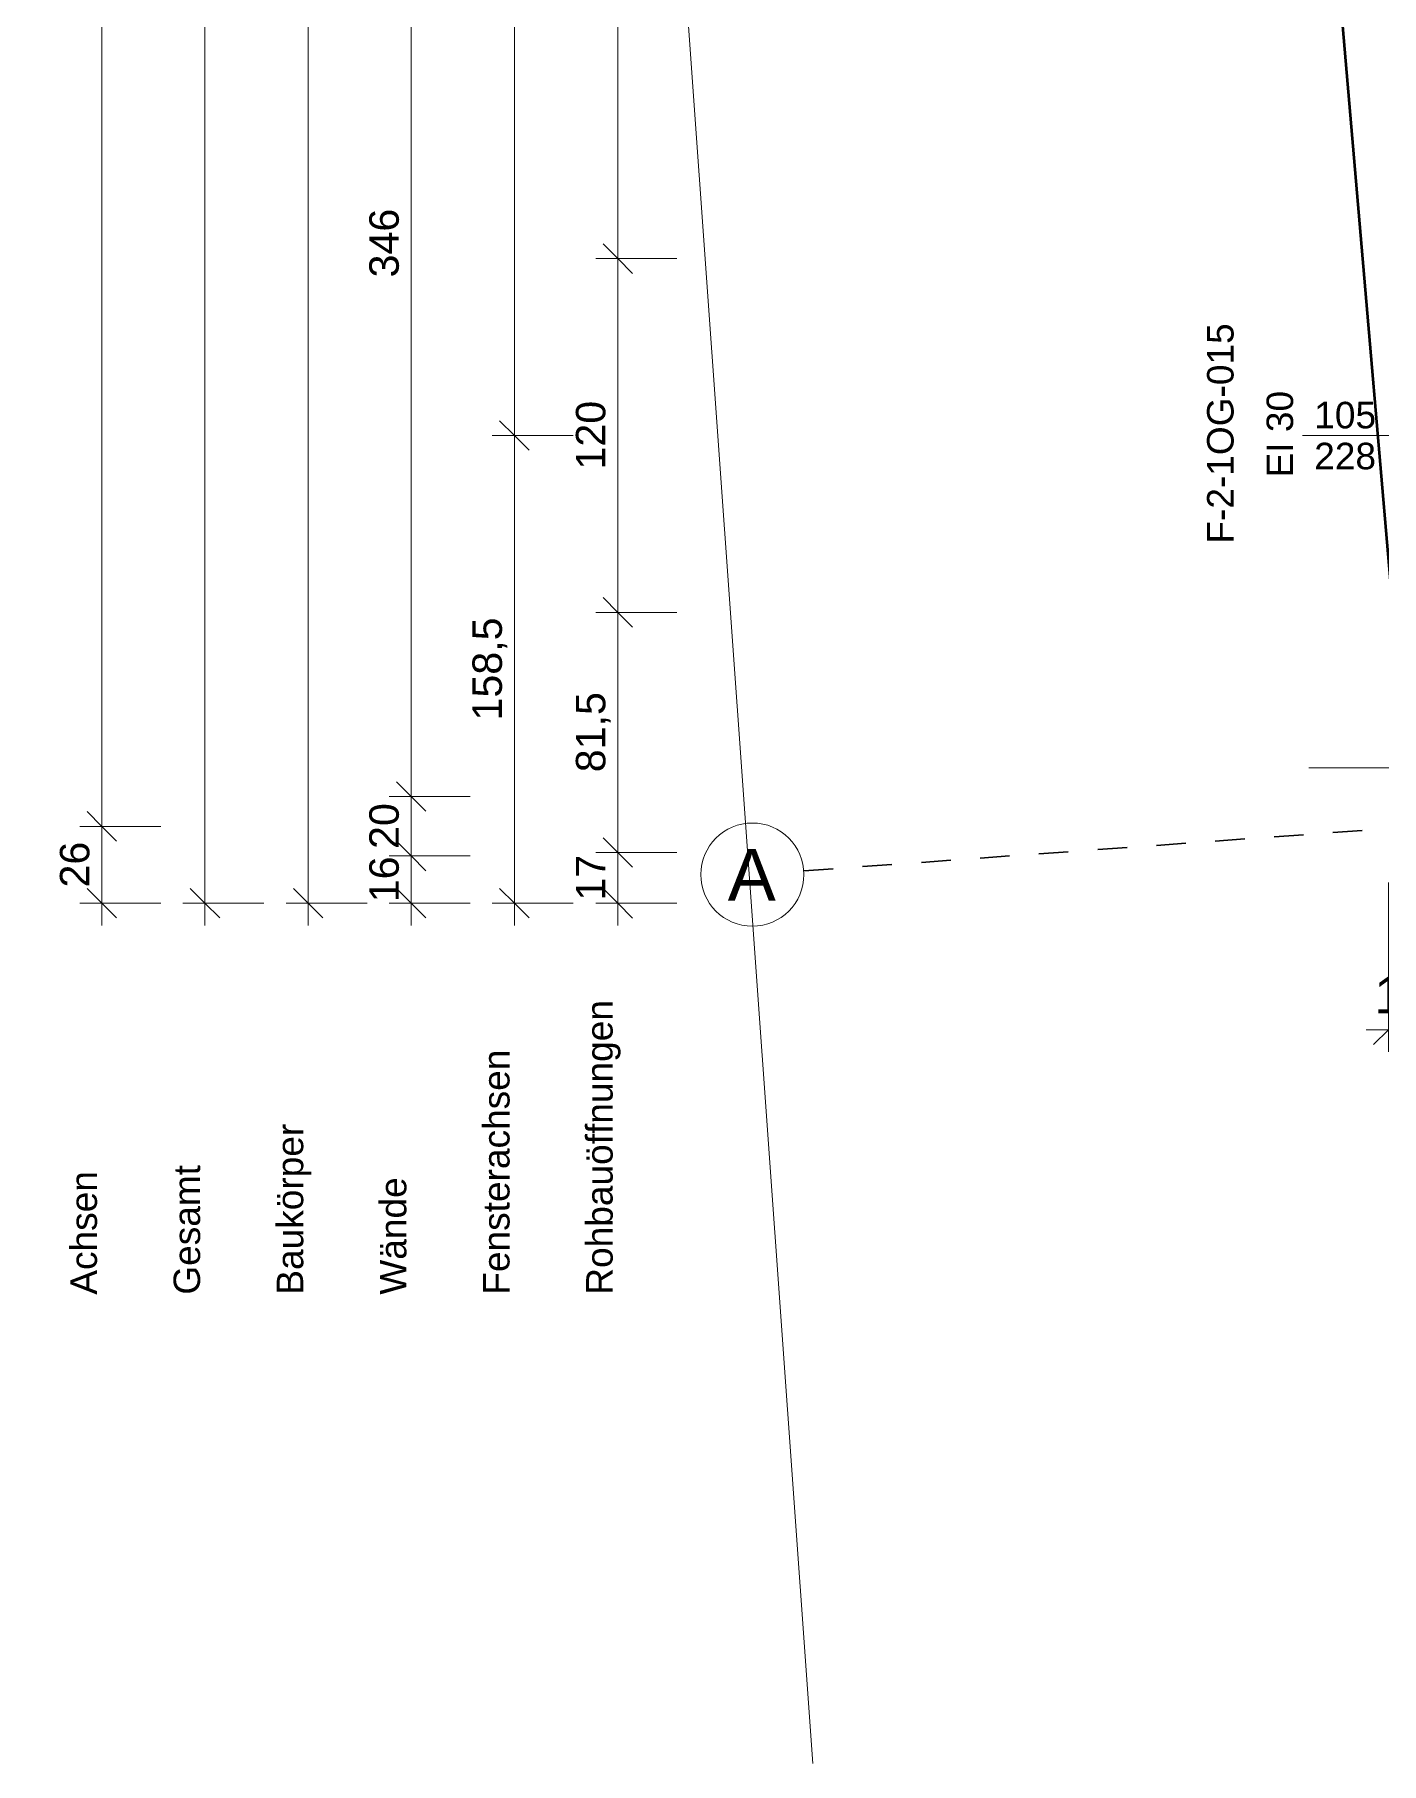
# Model space of a CAD drawing. Header units: metres. Extents: x -67.4 to -27.2, y 43.9 to 89.6.
# Drawn here: x -59.04 to -54.47, y 44.73 to 50.6 of the extents above; entities that cross this region are included whole.
import ezdxf

# ---------------------------------------------------------------- set-up
doc = ezdxf.new("R2010")
doc.units = ezdxf.units.M
doc.linetypes.add('Strich Punkt Mittel', pattern=[0.015875, 0.00635, -0.004763, 0, -0.004763])
for name, color, linetype, lineweight in [('A-GLAZ-IDEN_', 152, 'Continuous', 9), ('A_2D', 7, 'Continuous', 13), ('A_Bemassung-50_', 4, 'Continuous', 9), ('A_Bemassung_', 4, 'Continuous', 9), ('A_Beschriftung_', 7, 'Continuous', 9), ('A_Grundstuecksgrenze', 5, 'Continuous', 70), ('A_Hilfe', 1, 'Continuous', 5), ('A_Raster_', 1, 'Continuous', 9)]:
    doc.layers.add(name, color=color, linetype=linetype, lineweight=lineweight)
doc.styles.add('Arial_1', font='arial.ttf', dxfattribs={"height": 0.175})
doc.styles.add('Arial_2', font='arial.ttf', dxfattribs={"height": 0.09})
doc.styles.add('Arial_3', font='arial.ttf', dxfattribs={"height": 0.125})
doc.styles.add('Arial_5', font='arial.ttf', dxfattribs={"height": 0.1})
doc.styles.add('Arial_9', font='arial.ttf', dxfattribs={"height": 0.0018})
doc.dimstyles.new('WGA-Bemaßung', dxfattribs={"dimscale": 0.3048, "dimtxt": 0.102026, "dimasz": 0.328084, "dimexe": 0.246063, "dimexo": 0.0625, "dimgap": 0.04101, "dimtad": 1, "dimdec": 1, "dimlfac": 100, "dimrnd": 0.5, "dimdsep": 46, "dimtxsty": 'Arial_5', "dimblk1": 'OBLIQUE', "dimblk2": 'OBLIQUE', "dimsah": 1, "dimcen": 0.09, "dimdle": 0.246063, "dimazin": 2, "dimtfac": 1, "dimtdec": 4, "dimtix": 1, "dimtmove": 0, "dimatfit": 3, "dimfxl": 0.656168, "dimfxlon": 1, "dimtvp": 1, "dimtolj": 1, "dimtzin": 0, "dimarcsym": 2})
doc.dimstyles.new('WGA-Bemaßung_2', dxfattribs={"dimscale": 0.3048, "dimtxt": 0.102026, "dimasz": 0.328084, "dimexe": 0.246063, "dimexo": 0.0625, "dimgap": 0.04101, "dimtad": 1, "dimdec": 1, "dimlfac": 100, "dimrnd": 0.5, "dimdsep": 46, "dimtxsty": 'Arial_5', "dimblk1": 'OBLIQUE', "dimblk2": 'OBLIQUE', "dimsah": 1, "dimcen": 0.09, "dimdle": 0.246063, "dimazin": 2, "dimtfac": 1, "dimtdec": 4, "dimtix": 1, "dimtmove": 2, "dimatfit": 3, "dimfxl": 0.656168, "dimfxlon": 1, "dimtvp": 1, "dimtolj": 1, "dimtzin": 0, "dimarcsym": 2})
doc.dimstyles.new('WGA-Bemaßung_4', dxfattribs={"dimscale": 0.3048, "dimtxt": 0.102026, "dimasz": 0.328084, "dimexe": 0.246063, "dimexo": 0.0625, "dimgap": 0.04101, "dimtad": 1, "dimdec": 1, "dimlfac": 100, "dimrnd": 0.5, "dimdsep": 46, "dimtxsty": 'Arial_5', "dimblk1": 'OBLIQUE', "dimblk2": 'OBLIQUE', "dimsah": 1, "dimcen": 0.09, "dimdle": 0.246063, "dimazin": 2, "dimtfac": 1, "dimtdec": 4, "dimtix": 1, "dimtmove": 0, "dimatfit": 3, "dimfxl": 0.656168, "dimfxlon": 1, "dimtvp": 1, "dimtolj": 1, "dimtzin": 0, "dimarcsym": 2})
doc.dimstyles.new('zulässige_Gebäudehöhe', dxfattribs={"dimscale": 0.3048, "dimtxt": 0.127532, "dimasz": 0.328084, "dimexe": 0.246063, "dimexo": 0.0625, "dimgap": 0.04101, "dimtad": 1, "dimdec": 1, "dimlfac": 100, "dimrnd": 0.1, "dimdsep": 46, "dimtxsty": 'Arial_3', "dimblk1": 'OBLIQUE', "dimblk2": 'OBLIQUE', "dimsah": 1, "dimcen": 0.09, "dimdle": 0.246063, "dimazin": 2, "dimtfac": 1, "dimtdec": 4, "dimtix": 1, "dimtmove": 0, "dimatfit": 3, "dimfxl": 1.64042, "dimfxlon": 1, "dimtvp": 1, "dimtolj": 1, "dimtzin": 0, "dimarcsym": 2})

# ---------------------------------------------------------------- blocks, each defined once
blk = doc.blocks.new('Family - ___-3180367-263_PP_01OG_BT2')
at = {"layer": 'A_Grundstuecksgrenze'}
blk.add_line((-20.9804, 98.8097), (-31.8179, 64.901), dxfattribs=at)
blk = doc.blocks.new('Raster - BS_Achse-112124-263_PP_01OG_BT2')
at = {"layer": 'A_Beschriftung_'}
blk.add_circle((0, 0), 0.0035, dxfattribs=at)
blk = doc.blocks.new('BS_Fens_PP_Kämpfer - oben-10106766-263_PP_01OG_BT2')
at = {"layer": 'A-GLAZ-IDEN_'}
blk.add_line((0, 0.00012), (0, 0.01076), dxfattribs=at)
blk = doc.blocks.new('DIMBLOCK28-263_PP_01OG_BT2')
at = {"layer": 'A_Bemassung-50_', "transparency": 16777216}
for p, q in [((-58.4638, 83.315), (-58.4649, 47.577)), ((-58.4639, 83.24), (-58.5389, 83.24)), ((-58.4639, 83.24), (-58.2639, 83.24)), ((-58.4649, 47.652), (-58.5399, 47.652)), ((-58.4649, 47.652), (-58.2649, 47.652))]:
    blk.add_line(p, q, dxfattribs=at)
at = {"layer": 'A_Bemassung-50_', "lineweight": 35, "transparency": 16777216}
for p, q in [((-58.4639, 83.24), (-58.5139, 83.29)), ((-58.4639, 83.24), (-58.4139, 83.19)), ((-58.4649, 47.652), (-58.5149, 47.702)), ((-58.4649, 47.652), (-58.4149, 47.602))]:
    blk.add_line(p, q, dxfattribs=at)
at = {"layer": 'A_Bemassung-50_', "color": 0, "transparency": 16777216, "insert": (-58.6067, 65.2922), "char_height": 0.1, "width": 0.369177, "attachment_point": 1, "rotation": 90, "line_spacing_factor": 0.941778, "style": 'Arial_5'}
blk.add_mtext('3559', dxfattribs=at)
blk = doc.blocks.new('_Oblique')
at = {"color": 0, "linetype": 'ByBlock', "lineweight": -2}
blk.add_line((-0.5, -0.5), (0.5, 0.5), dxfattribs=at)
blk = doc.blocks.new('DIMBLOCK29-263_PP_01OG_BT2')
at = {"layer": 'A_Bemassung-50_', "transparency": 16777216}
for p, q in [((-58.1138, 83.315), (-58.1149, 47.577)), ((-58.1139, 83.24), (-58.1889, 83.24)), ((-58.1139, 83.24), (-57.9139, 83.24)), ((-58.1149, 47.652), (-58.1899, 47.652)), ((-58.1149, 47.652), (-57.9149, 47.652))]:
    blk.add_line(p, q, dxfattribs=at)
at = {"layer": 'A_Bemassung-50_', "lineweight": 35, "transparency": 16777216}
for p, q in [((-58.1139, 83.24), (-58.1639, 83.29)), ((-58.1139, 83.24), (-58.0639, 83.19)), ((-58.1149, 47.652), (-58.1649, 47.702)), ((-58.1149, 47.652), (-58.0649, 47.602))]:
    blk.add_line(p, q, dxfattribs=at)
at = {"layer": 'A_Bemassung-50_', "color": 0, "transparency": 16777216, "insert": (-58.2567, 65.2922), "char_height": 0.1, "width": 0.369177, "attachment_point": 1, "rotation": 90, "line_spacing_factor": 0.941778, "style": 'Arial_5'}
blk.add_mtext('3559', dxfattribs=at)
blk = doc.blocks.new('DIMBLOCK35-263_PP_01OG_BT2')
at = {"layer": 'A_Bemassung-50_', "lineweight": 35, "transparency": 16777216}
for p, q in [((-58.8147, 55.119), (-58.8647, 55.169)), ((-58.8147, 55.119), (-58.7647, 55.069)), ((-58.8149, 47.9127), (-58.8649, 47.9627)), ((-58.8149, 47.9127), (-58.7649, 47.8627))]:
    blk.add_line(p, q, dxfattribs=at)
at = {"layer": 'A_Bemassung-50_', "transparency": 16777216}
for p, q in [((-58.8147, 55.119), (-58.8897, 55.119)), ((-58.8147, 55.119), (-58.8149, 47.9127)), ((-58.8147, 55.119), (-58.6147, 55.119)), ((-58.8149, 47.9127), (-58.8899, 47.9127)), ((-58.8149, 47.9127), (-58.6149, 47.9127))]:
    blk.add_line(p, q, dxfattribs=at)
at = {"layer": 'A_Bemassung-50_', "color": 0, "transparency": 16777216, "insert": (-58.9571, 51.3424), "char_height": 0.1, "width": 0.416266, "attachment_point": 1, "rotation": 90, "line_spacing_factor": 0.941778, "style": 'Arial_5'}
blk.add_mtext('720,5', dxfattribs=at)
blk = doc.blocks.new('DIMBLOCK36-263_PP_01OG_BT2')
at = {"layer": 'A_Bemassung-50_', "lineweight": 35, "transparency": 16777216}
for p, q in [((-58.8149, 47.9127), (-58.8649, 47.9627)), ((-58.8149, 47.9127), (-58.7649, 47.8627)), ((-58.8149, 47.652), (-58.8649, 47.702)), ((-58.8149, 47.652), (-58.7649, 47.602))]:
    blk.add_line(p, q, dxfattribs=at)
at = {"layer": 'A_Bemassung-50_', "transparency": 16777216}
for p, q in [((-58.8149, 47.9127), (-58.8899, 47.9127)), ((-58.8149, 47.9127), (-58.8149, 47.577)), ((-58.8149, 47.9127), (-58.6149, 47.9127)), ((-58.8149, 47.652), (-58.8899, 47.652)), ((-58.8149, 47.652), (-58.6149, 47.652))]:
    blk.add_line(p, q, dxfattribs=at)
at = {"layer": 'A_Bemassung-50_', "color": 0, "transparency": 16777216, "insert": (-58.9572, 47.7054), "char_height": 0.1, "width": 0.184588, "attachment_point": 1, "rotation": 90, "line_spacing_factor": 0.941778, "style": 'Arial_5'}
blk.add_mtext('26', dxfattribs=at)
blk = doc.blocks.new('DIMBLOCK37-263_PP_01OG_BT2')
at = {"layer": 'A_Bemassung-50_', "transparency": 16777216}
for p, q in [((-54.449, 47.2224), (-54.449, 47.7224)), ((-54.349, 47.2224), (-54.349, 47.7224)), ((-54.274, 47.2224), (-54.524, 47.2224)), ((-54.449, 47.2224), (-54.449, 47.1474)), ((-54.349, 47.2224), (-54.349, 47.1474))]:
    blk.add_line(p, q, dxfattribs=at)
at = {"layer": 'A_Bemassung-50_', "lineweight": 35, "transparency": 16777216}
for p, q in [((-54.449, 47.2224), (-54.499, 47.1724)), ((-54.449, 47.2224), (-54.399, 47.2724)), ((-54.349, 47.2224), (-54.399, 47.1724)), ((-54.349, 47.2224), (-54.299, 47.2724))]:
    blk.add_line(p, q, dxfattribs=at)
at = {"layer": 'A_Bemassung-50_', "color": 0, "transparency": 16777216, "insert": (-54.4959, 47.403), "char_height": 0.125, "width": 0.232617, "attachment_point": 1, "rotation": 359.99828, "line_spacing_factor": 0.941778, "style": 'Arial_3'}
blk.add_mtext('10', dxfattribs=at)
blk = doc.blocks.new('DIMBLOCK57-263_PP_01OG_BT2')
at = {"layer": 'A_Bemassung-50_', "lineweight": 35, "transparency": 16777216}
for p, q in [((-57.4149, 49.2389), (-57.4649, 49.2889)), ((-57.4149, 49.2389), (-57.3649, 49.1889)), ((-57.4149, 47.652), (-57.4649, 47.702)), ((-57.4149, 47.652), (-57.3649, 47.602))]:
    blk.add_line(p, q, dxfattribs=at)
at = {"layer": 'A_Bemassung-50_', "transparency": 16777216}
for p, q in [((-57.4149, 49.2389), (-57.4899, 49.2389)), ((-57.4149, 47.577), (-57.4149, 49.2389)), ((-57.4149, 49.2389), (-57.2149, 49.2389)), ((-57.4149, 47.652), (-57.4899, 47.652)), ((-57.4149, 47.652), (-57.2149, 47.6519))]:
    blk.add_line(p, q, dxfattribs=at)
at = {"layer": 'A_Bemassung-50_', "color": 0, "transparency": 16777216, "insert": (-57.5572, 48.272), "char_height": 0.1, "width": 0.416266, "attachment_point": 1, "rotation": 90, "line_spacing_factor": 0.941778, "style": 'Arial_5'}
blk.add_mtext('158,5', dxfattribs=at)
blk = doc.blocks.new('DIMBLOCK58-263_PP_01OG_BT2')
at = {"layer": 'A_Bemassung-50_', "lineweight": 35, "transparency": 16777216}
for p, q in [((-57.4147, 53.8189), (-57.4647, 53.8689)), ((-57.4147, 53.8189), (-57.3647, 53.7689)), ((-57.4149, 49.2389), (-57.4649, 49.2889)), ((-57.4149, 49.2389), (-57.3649, 49.1889))]:
    blk.add_line(p, q, dxfattribs=at)
at = {"layer": 'A_Bemassung-50_', "transparency": 16777216}
for p, q in [((-57.4147, 53.8189), (-57.4897, 53.8189)), ((-57.4149, 49.2389), (-57.4147, 53.8189)), ((-57.4147, 53.8189), (-57.2147, 53.8189)), ((-57.4149, 49.2389), (-57.4899, 49.2389)), ((-57.4149, 49.2389), (-57.2149, 49.2389))]:
    blk.add_line(p, q, dxfattribs=at)
at = {"layer": 'A_Bemassung-50_', "color": 0, "transparency": 16777216, "insert": (-57.5571, 51.4136), "char_height": 0.1, "width": 0.276883, "attachment_point": 1, "rotation": 90, "line_spacing_factor": 0.941778, "style": 'Arial_5'}
blk.add_mtext('458', dxfattribs=at)
blk = doc.blocks.new('DIMBLOCK90-263_PP_01OG_BT2')
at = {"layer": 'A_Bemassung-50_', "lineweight": 35, "transparency": 16777216}
for p, q in [((-57.7648, 51.474), (-57.8148, 51.524)), ((-57.7648, 51.474), (-57.7148, 51.424)), ((-57.7649, 48.014), (-57.8149, 48.064)), ((-57.7649, 48.014), (-57.7149, 47.964))]:
    blk.add_line(p, q, dxfattribs=at)
at = {"layer": 'A_Bemassung-50_', "transparency": 16777216}
for p, q in [((-57.7648, 51.474), (-57.8398, 51.474)), ((-57.7648, 51.474), (-57.7649, 48.014)), ((-57.7648, 51.474), (-57.5648, 51.4739)), ((-57.7649, 48.014), (-57.8399, 48.014)), ((-57.7649, 48.014), (-57.5649, 48.014))]:
    blk.add_line(p, q, dxfattribs=at)
at = {"layer": 'A_Bemassung-50_', "color": 0, "transparency": 16777216, "insert": (-57.9072, 49.7753), "char_height": 0.1, "width": 0.276883, "attachment_point": 1, "rotation": 90, "line_spacing_factor": 0.941778, "style": 'Arial_5'}
blk.add_mtext('346', dxfattribs=at)
blk = doc.blocks.new('DIMBLOCK91-263_PP_01OG_BT2')
at = {"layer": 'A_Bemassung-50_', "lineweight": 35, "transparency": 16777216}
for p, q in [((-57.7649, 48.014), (-57.8149, 48.064)), ((-57.7649, 48.014), (-57.7149, 47.964)), ((-57.7649, 47.8124), (-57.8149, 47.8624)), ((-57.7649, 47.8124), (-57.7149, 47.7624))]:
    blk.add_line(p, q, dxfattribs=at)
at = {"layer": 'A_Bemassung-50_', "transparency": 16777216}
for p, q in [((-57.7649, 48.014), (-57.8399, 48.014)), ((-57.7649, 48.014), (-57.7649, 47.8124)), ((-57.7649, 48.014), (-57.5649, 48.014)), ((-57.7649, 47.8124), (-57.8399, 47.8124)), ((-57.7649, 47.8124), (-57.5649, 47.8124))]:
    blk.add_line(p, q, dxfattribs=at)
at = {"layer": 'A_Bemassung-50_', "color": 0, "transparency": 16777216, "insert": (-57.9072, 47.8363), "char_height": 0.1, "width": 0.184588, "attachment_point": 1, "rotation": 90, "line_spacing_factor": 0.941778, "style": 'Arial_5'}
blk.add_mtext('20', dxfattribs=at)
blk = doc.blocks.new('DIMBLOCK92-263_PP_01OG_BT2')
at = {"layer": 'A_Bemassung-50_', "transparency": 16777216}
for p, q in [((-57.7649, 47.8124), (-57.8399, 47.8124)), ((-57.7649, 47.8124), (-57.7649, 47.577)), ((-57.7649, 47.8124), (-57.5649, 47.8124)), ((-57.7649, 47.652), (-57.8399, 47.652)), ((-57.7649, 47.652), (-57.5649, 47.652))]:
    blk.add_line(p, q, dxfattribs=at)
at = {"layer": 'A_Bemassung-50_', "lineweight": 35, "transparency": 16777216}
for p, q in [((-57.7649, 47.8124), (-57.8149, 47.8624)), ((-57.7649, 47.8124), (-57.7149, 47.7624)), ((-57.7649, 47.652), (-57.8149, 47.702)), ((-57.7649, 47.652), (-57.7149, 47.602))]:
    blk.add_line(p, q, dxfattribs=at)
at = {"layer": 'A_Bemassung-50_', "color": 0, "transparency": 16777216, "insert": (-57.9072, 47.6553), "char_height": 0.1, "width": 0.184588, "attachment_point": 1, "rotation": 90, "line_spacing_factor": 0.941778, "style": 'Arial_5'}
blk.add_mtext('16', dxfattribs=at)
blk = doc.blocks.new('BS_Maßkette_AT_PP - oben oder links-9573065-263_PP_01OG_BT2')
at = {"layer": 'A_Beschriftung_', "char_height": 0.0018, "attachment_point": 1, "style": 'Arial_9'}
for s, insert, width in [('Achsen', (0, 0.00022), 0.0099409), ('Gesamt', (0, -0.00678), 0.0102616), ('Baukörper', (0, -0.01378), 0.0137089), ('Wände', (0, -0.02078), 0.0096203), ('Fensterachsen', (0, -0.02778), 0.019481), ('Rohbauöffnungen', (0, -0.03478), 0.0238101)]:
    blk.add_mtext(s, dxfattribs=dict(at, insert=insert, width=width))
blk = doc.blocks.new('DIMBLOCK648-263_PP_01OG_BT2')
at = {"layer": 'A_Bemassung-50_', "lineweight": 35, "transparency": 16777216}
for p, q in [((-57.0638, 47.8239), (-57.1138, 47.8739)), ((-57.0638, 47.8239), (-57.0138, 47.7739)), ((-57.0638, 47.6519), (-57.1138, 47.7019)), ((-57.0638, 47.6519), (-57.0138, 47.6019))]:
    blk.add_line(p, q, dxfattribs=at)
at = {"layer": 'A_Bemassung-50_', "transparency": 16777216}
for p, q in [((-57.0638, 47.8239), (-57.1388, 47.8239)), ((-57.0638, 47.5769), (-57.0638, 47.8239)), ((-57.0638, 47.8239), (-56.8638, 47.8239)), ((-57.0638, 47.6519), (-57.1388, 47.6519)), ((-57.0638, 47.6519), (-56.8638, 47.6519))]:
    blk.add_line(p, q, dxfattribs=at)
at = {"layer": 'A_Bemassung-50_', "color": 0, "transparency": 16777216, "insert": (-57.2062, 47.6609), "char_height": 0.1, "width": 0.184588, "attachment_point": 1, "rotation": 90, "line_spacing_factor": 0.941778, "style": 'Arial_5'}
blk.add_mtext('17', dxfattribs=at)
blk = doc.blocks.new('DIMBLOCK649-263_PP_01OG_BT2')
at = {"layer": 'A_Bemassung-50_', "lineweight": 35, "transparency": 16777216}
for p, q in [((-57.0638, 48.6389), (-57.1138, 48.6889)), ((-57.0638, 48.6389), (-57.0138, 48.5889)), ((-57.0638, 47.8239), (-57.1138, 47.8739)), ((-57.0638, 47.8239), (-57.0138, 47.7739))]:
    blk.add_line(p, q, dxfattribs=at)
at = {"layer": 'A_Bemassung-50_', "transparency": 16777216}
for p, q in [((-57.0638, 48.6389), (-57.1388, 48.6389)), ((-57.0638, 47.8239), (-57.0638, 48.6389)), ((-57.0638, 48.6389), (-56.8638, 48.6389)), ((-57.0638, 47.8239), (-57.1388, 47.8239)), ((-57.0638, 47.8239), (-56.8638, 47.8239))]:
    blk.add_line(p, q, dxfattribs=at)
at = {"layer": 'A_Bemassung-50_', "color": 0, "transparency": 16777216, "insert": (-57.2062, 48.0964), "char_height": 0.1, "width": 0.323972, "attachment_point": 1, "rotation": 90, "line_spacing_factor": 0.941778, "style": 'Arial_5'}
blk.add_mtext('81,5', dxfattribs=at)
blk = doc.blocks.new('DIMBLOCK650-263_PP_01OG_BT2')
at = {"layer": 'A_Bemassung-50_', "lineweight": 35, "transparency": 16777216}
for p, q in [((-57.0638, 49.8389), (-57.1138, 49.8889)), ((-57.0638, 49.8389), (-57.0138, 49.7889)), ((-57.0638, 48.6389), (-57.1138, 48.6889)), ((-57.0638, 48.6389), (-57.0138, 48.5889))]:
    blk.add_line(p, q, dxfattribs=at)
at = {"layer": 'A_Bemassung-50_', "transparency": 16777216}
for p, q in [((-57.0638, 49.8389), (-57.1388, 49.8389)), ((-57.0638, 48.6389), (-57.0638, 49.8389)), ((-57.0638, 49.8389), (-56.8638, 49.8389)), ((-57.0638, 48.6389), (-57.1388, 48.6389)), ((-57.0638, 48.6389), (-56.8638, 48.6389))]:
    blk.add_line(p, q, dxfattribs=at)
at = {"layer": 'A_Bemassung-50_', "color": 0, "transparency": 16777216, "insert": (-57.2062, 49.1235), "char_height": 0.1, "width": 0.276883, "attachment_point": 1, "rotation": 90, "line_spacing_factor": 0.941778, "style": 'Arial_5'}
blk.add_mtext('120', dxfattribs=at)
blk = doc.blocks.new('DIMBLOCK651-263_PP_01OG_BT2')
at = {"layer": 'A_Bemassung-50_', "lineweight": 35, "transparency": 16777216}
for p, q in [((-57.0638, 53.2189), (-57.1138, 53.2689)), ((-57.0638, 53.2189), (-57.0138, 53.1689)), ((-57.0638, 49.8389), (-57.1138, 49.8889)), ((-57.0638, 49.8389), (-57.0138, 49.7889))]:
    blk.add_line(p, q, dxfattribs=at)
at = {"layer": 'A_Bemassung-50_', "transparency": 16777216}
for p, q in [((-57.0638, 53.2189), (-57.1388, 53.2189)), ((-57.0638, 49.8389), (-57.0638, 53.2189)), ((-57.0638, 53.2189), (-56.8638, 53.2189)), ((-57.0638, 49.8389), (-57.1388, 49.8389)), ((-57.0638, 49.8389), (-56.8638, 49.8389))]:
    blk.add_line(p, q, dxfattribs=at)
at = {"layer": 'A_Bemassung-50_', "color": 0, "transparency": 16777216, "insert": (-57.2062, 51.4135), "char_height": 0.1, "width": 0.276883, "attachment_point": 1, "rotation": 90, "line_spacing_factor": 0.941778, "style": 'Arial_5'}
blk.add_mtext('338', dxfattribs=at)

msp = doc.modelspace()

# ---------------------------------------------------------------- linework, layer by layer
at = {"layer": 'A_2D', "lineweight": 18}
msp.add_line((-56.4021, 44.7336), (-59.0431, 81.5866), dxfattribs=at)
at = {"layer": 'A_Hilfe'}
msp.add_line((-54.399, 48.1119), (-54.719, 48.1119), dxfattribs=at)
at = {"layer": 'A_Raster_', "linetype": 'Strich Punkt Mittel', "lineweight": 35}
msp.add_line((-56.4327, 47.7618), (-37.1299, 49.158), dxfattribs=at)

# ---------------------------------------------------------------- block references
at = {"layer": 'A-GLAZ-IDEN_', "xscale": 49.99999999999998, "yscale": 49.99999999999998, "zscale": 49.99999999999998, "rotation": 89.9982758784652}
msp.add_blockref('BS_Fens_PP_Kämpfer - oben-10106766-263_PP_01OG_BT2', (-54.2026, 49.2388), dxfattribs=at)
at = {"layer": 'A_Beschriftung_'}
for name, p, xscale, yscale, zscale, rotation in [('Raster - BS_Achse-112124-263_PP_01OG_BT2', (-56.6073, 47.7492), 49.99999999999998, 49.99999999999998, 49.99999999999998, 274.1368945284542), ('BS_Maßkette_AT_PP - oben oder links-9573065-263_PP_01OG_BT2', (-58.9104, 46.3239), 50.00000000000001, 50.00000000000001, 50.00000000000001, 89.99827587845535)]:
    msp.add_blockref(name, p, dxfattribs=dict(at, xscale=xscale, yscale=yscale, zscale=zscale, rotation=rotation))
at = {"layer": 'A_Grundstuecksgrenze', "rotation": 22.64000000000043}
msp.add_blockref('Family - ___-3180367-263_PP_01OG_BT2', (0, 0), dxfattribs=at)

# ---------------------------------------------------------------- texts
at = {"layer": 'A-GLAZ-IDEN_', "char_height": 0.09, "attachment_point": 1, "style": 'Arial_2'}
for s, insert, width, rotation in [('F-2-1OG-015', (-55.0643, 48.872), 0.889873, 90), ('EI 30', (-54.8623, 49.0967), 0.344726, 90), ('105', (-54.7005, 49.3532), 0.252532, 359.99828), ('228', (-54.7006, 49.2143), 0.252532, 359.99828)]:
    msp.add_mtext(s, dxfattribs=dict(at, insert=insert, width=width, rotation=rotation))
at = {"layer": 'A_Beschriftung_', "insert": (-56.6909, 47.8358), "char_height": 0.175, "width": 0.200422, "attachment_point": 1, "style": 'Arial_1'}
msp.add_mtext('A', dxfattribs=at)

# ---------------------------------------------------------------- dimensions: what is measured, and where the dimension line sits
at = {"layer": 'A_Bemassung_'}
for base, p1, p2, angle, dimstyle, override, picture, middle in [((-58.4649, 47.652), (-58.2639, 83.24), (-58.2649, 47.652), 89.99828, 'WGA-Bemaßung', {"dimpost": '<>', "dimfxl": 35.588041}, 'DIMBLOCK28-263_PP_01OG_BT2', (-58.528, 65.446)), ((-58.1149, 47.652), (-57.9139, 83.24), (-57.9149, 47.652), 89.99828, 'WGA-Bemaßung', {"dimpost": '<>', "dimfxl": 35.588041}, 'DIMBLOCK29-263_PP_01OG_BT2', (-58.178, 65.446)), ((-58.8149, 47.9127), (-58.6147, 55.119), (-58.6149, 47.9127), 89.99828, 'WGA-Bemaßung', {"dimpost": '<>', "dimfxl": 7.20631}, 'DIMBLOCK35-263_PP_01OG_BT2', (-58.8784, 51.5158)), ((-57.4147, 53.8189), (-57.2149, 49.2389), (-57.2147, 53.8189), 89.99828, 'WGA-Bemaßung', {"dimpost": '<>', "dimfxl": 4.58}, 'DIMBLOCK58-263_PP_01OG_BT2', (-57.4784, 51.5289)), ((-57.0638, 53.2189), (-56.8638, 49.8389), (-56.8638, 53.2189), 90, 'WGA-Bemaßung_4', {"dimpost": '<>', "dimfxl": 3.38}, 'DIMBLOCK651-263_PP_01OG_BT2', (-57.1274, 51.5289)), ((-57.0638, 49.8389), (-56.8638, 48.6389), (-56.8638, 49.8389), 90, 'WGA-Bemaßung_4', {"dimpost": '<>', "dimfxl": 1.2}, 'DIMBLOCK650-263_PP_01OG_BT2', (-57.1274, 49.2389)), ((-57.4149, 49.2389), (-57.2149, 47.6519), (-57.2149, 49.2389), 89.99828, 'WGA-Bemaßung', {"dimpost": '<>', "dimfxl": 1.58699}, 'DIMBLOCK57-263_PP_01OG_BT2', (-57.4785, 48.4454)), ((-57.0638, 48.6389), (-56.8638, 47.8239), (-56.8638, 48.6389), 90, 'WGA-Bemaßung_4', {"dimpost": '<>', "dimfxl": 0.815007}, 'DIMBLOCK649-263_PP_01OG_BT2', (-57.1274, 48.2314)), ((-57.7649, 47.8124), (-57.5649, 48.014), (-57.5649, 47.8124), 89.99828, 'WGA-Bemaßung', {"dimpost": '<>', "dimfxl": 0.201577}, 'DIMBLOCK91-263_PP_01OG_BT2', (-57.8285, 47.9132)), ((-58.8149, 47.652), (-58.6149, 47.9127), (-58.6149, 47.652), 89.99828, 'WGA-Bemaßung', {"dimpost": '<>', "dimfxl": 0.26068}, 'DIMBLOCK36-263_PP_01OG_BT2', (-58.8785, 47.7823)), ((-57.0638, 47.8239), (-56.8638, 47.6519), (-56.8638, 47.8239), 90, 'WGA-Bemaßung_4', {"dimpost": '<>', "dimfxl": 0.17199}, 'DIMBLOCK648-263_PP_01OG_BT2', (-57.1266, 47.7379)), ((-57.7649, 47.652), (-57.5649, 47.8124), (-57.5649, 47.652), 89.99828, 'WGA-Bemaßung', {"dimpost": '<>', "dimfxl": 0.160418}, 'DIMBLOCK92-263_PP_01OG_BT2', (-57.8285, 47.7322)), ((-54.449, 47.2224), (-54.349, 47.7224), (-54.449, 47.7224), 359.99828, 'zulässige_Gebäudehöhe', {"dimpost": '<>', "dimfxl": 0.1}, 'DIMBLOCK37-263_PP_01OG_BT2', (-54.399, 47.2987))]:
    dim = msp.add_linear_dim(base=base, p1=p1, p2=p2, angle=angle, dimstyle=dimstyle, override=override, dxfattribs=at)
    dim.commit()
    dim.dimension.update_dxf_attribs({"geometry": picture, "text_midpoint": middle})
dim = msp.add_linear_dim(base=(-57.7649, 48.014), p1=(-57.5648, 51.4739), p2=(-57.5649, 48.014), angle=89.99828, dimstyle='WGA-Bemaßung_2', override={"dimpost": '<>', "dimfxl": 3.459995}, dxfattribs=at)
dim.commit()
dim.dimension.update_dxf_attribs({"geometry": 'DIMBLOCK90-263_PP_01OG_BT2', "text_midpoint": (-57.8405, 49.9138), "dimtype": 160, "text_rotation": 90})

doc.saveas('drawing.dxf')
